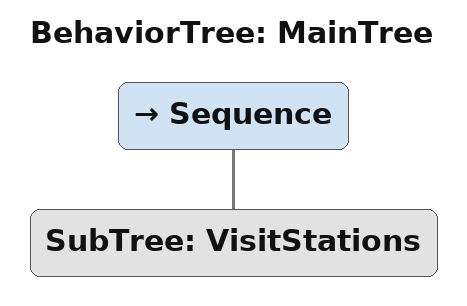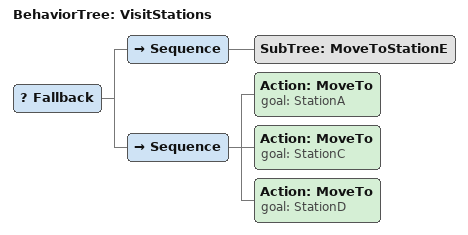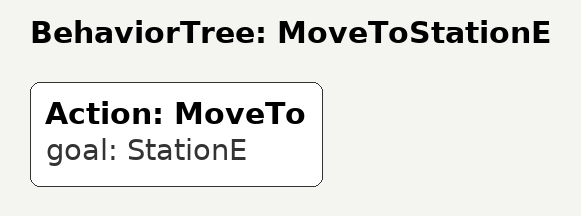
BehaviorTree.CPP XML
<root main_tree_to_execute="MainTree">
    <BehaviorTree ID="MainTree">
        <Sequence>
            <!-- StationA, StationE, StationC, StationD in sequence -->
            <SubTree ID="VisitStations" />
        </Sequence>
    </BehaviorTree>

    <BehaviorTree ID="VisitStations">
        <Fallback>
            <!-- If StationE cannot be reached, move to StationB -->
            <Sequence>
                <SubTree ID="MoveToStationE" />
            </Sequence>
            <Sequence>
                <Action ID="MoveTo" goal="StationA" />
                <Action ID="MoveTo" goal="StationC" />
                <Action ID="MoveTo" goal="StationD" />
            </Sequence>
        </Fallback>
    </BehaviorTree>

    <BehaviorTree ID="MoveToStationE">
        <Action ID="MoveTo" goal="StationE" />
    </BehaviorTree>

</root>
